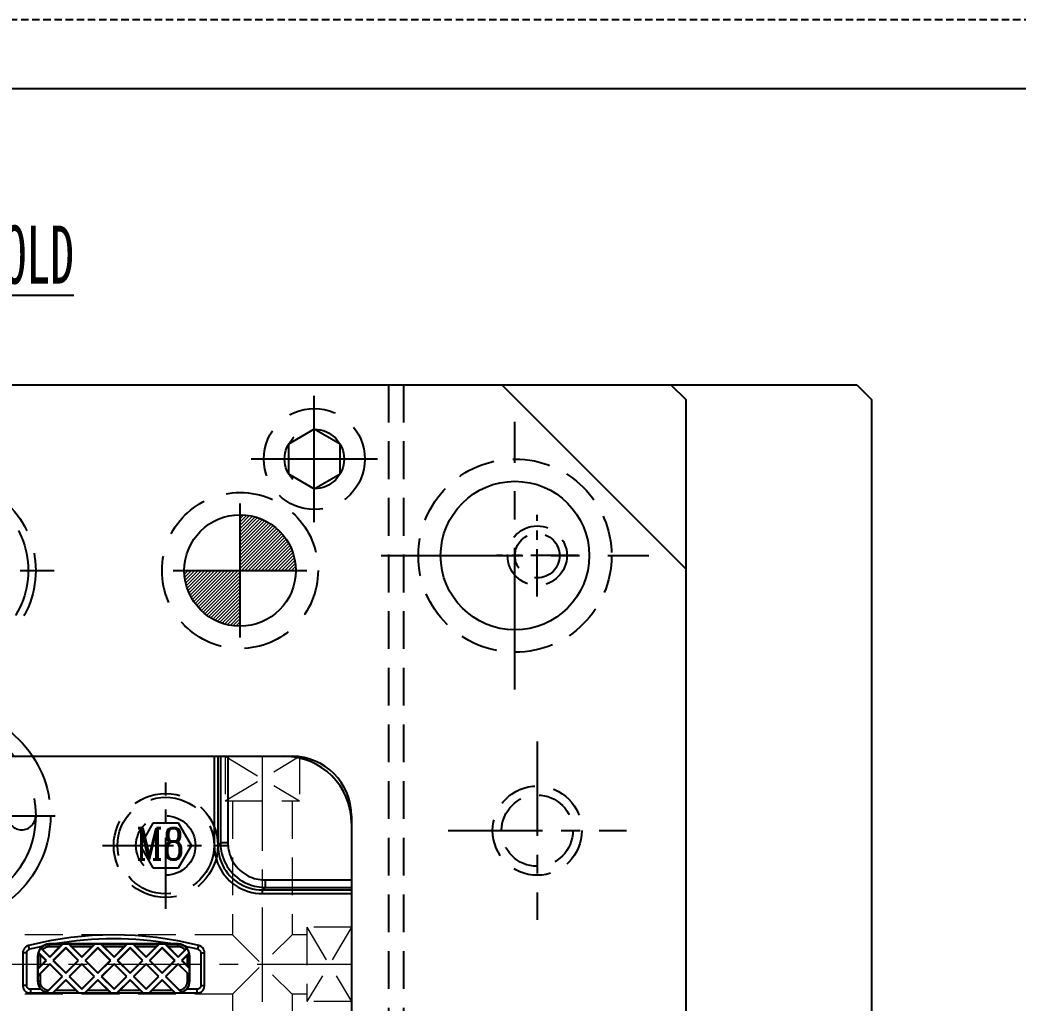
# Model space of a CAD drawing. Header units: inches. Extents: x 139745 to 140613, y -44509 to -43895.
# Drawn here: x 140195 to 140329.3, y -44027.5 to -43895.2 of the extents above; entities that cross this region are included whole.
import ezdxf

# ---------------------------------------------------------------- set-up
doc = ezdxf.new("R2010")
doc.units = ezdxf.units.IN
doc.header["$LTSCALE"] = 2
doc.header["$MEASUREMENT"] = 0
for name, pattern in [('CENTER', [50.8, 31.75, -6.35, 6.35, -6.35]), ('CENTER2', [1.125, 0.75, -0.125, 0.125, -0.125]), ('DASHED', [0.75, 0.5, -0.25]), ('HIDDEN', [9.525, 6.35, -3.175]), ('HIDDEN2', [4.7625, 3.175, -1.5875])]:
    doc.linetypes.add(name, pattern=pattern)
doc.layers.get('0').update_dxf_attribs({"linetype": 'CONTINUOUS'})
for name, color, linetype in [('A', 7, 'CONTINUOUS'), ('CAV-COR', 1, 'CONTINUOUS'), ('cen', 1, 'CENTER'), ('CENTER', 1, 'CENTER'), ('hidden', 4, 'HIDDEN'), ('Layer3', 3, 'CONTINUOUS'), ('ls', 144, 'HIDDEN2'), ('PIN', 4, 'CONTINUOUS'), ('SCREW', 52, 'HIDDEN'), ('SP', 3, 'CONTINUOUS'), ('SPRING', 160, 'CONTINUOUS')]:
    doc.layers.add(name, color=color, linetype=linetype)
for name, color, linetype, lineweight in [('dim', 3, 'CONTINUOUS', 15), ('HA', 4, 'CONTINUOUS', 15), ('WR', 122, 'HIDDEN', 0)]:
    doc.layers.add(name, color=color, linetype=linetype, lineweight=lineweight)
doc.styles.add('ROMANC', font='romanc', dxfattribs={"width": 0.6, "height": 1})

# ---------------------------------------------------------------- blocks, each defined once
blk = doc.blocks.new('8')
at = {"layer": 'CENTER', "ltscale": 0.5}
for p, q in [((0, 8.5), (0, -8.5)), ((-8.5, 0), (8.5, 0))]:
    blk.add_line(p, q, dxfattribs=at)
at = {"layer": 'ls'}
blk.add_lwpolyline([(0, 4), (-3.46, 2), (-3.46, -2), (0, -4), (3.46, -2), (3.46, 2)], close=True, dxfattribs=at)
for radius in [6.8, 4]:
    blk.add_circle((0, 0), radius, dxfattribs=at)
blk = doc.blocks.new('20100612.093536')
at = {"layer": 'PIN', "linetype": 'Continuous'}
h = blk.add_hatch(dxfattribs=at)
h.set_pattern_fill('ANSI31', color=256, scale=9.333333, angle=90, style=0)
h.set_pattern_definition([(135, (239.4957, -16.613), (-0.824958, -0.824958), [])])
h.paths.add_polyline_path([(0, 0), (-7, 0, 0.414214), (0, -7)])
h.paths.add_polyline_path([(0, 7), (0, 0), (7, 0, 0.414214)])
at = {"layer": 'PIN', "linetype": 'CENTER2'}
for p, q in [((0, -9), (0, 9)), ((-9, 0), (9, 0))]:
    blk.add_line(p, q, dxfattribs=at)
at = {"layer": 'PIN', "linetype": 'Continuous'}
blk.add_circle((0, 0), 7, dxfattribs=at)
at = {"layer": 'SPRING', "linetype": 'CENTER'}
for p, q in [((0, -15.13), (0, 15.13)), ((-15.13, 0), (15.13, 0))]:
    blk.add_line(p, q, dxfattribs=at)
at = {"layer": 'SPRING', "linetype": 'HIDDEN'}
for radius in [14.5, 12.5, 8.75, 8.75, 8]:
    blk.add_circle((0, 0), radius, dxfattribs=at)
for centre, start, end in [((-10.62, 0), 0, 180), ((10.62, 0), 180, 0)]:
    blk.add_arc(centre, 1.88, start, end, dxfattribs=at)
blk = doc.blocks.new('20130710.090407')
at = {"layer": 'SCREW', "linetype": 'CENTER', "ltscale": 0.15}
for p, q in [((0, -7.04), (0, 7.04)), ((-7, 0), (7, 0))]:
    blk.add_line(p, q, dxfattribs=at)
at = {"layer": 'SCREW', "linetype": 'HIDDEN', "ltscale": 0.4}
blk.add_lwpolyline([(-1.44, 2.5), (-2.89, 0), (-1.44, -2.5), (1.44, -2.5), (2.89, 0), (1.44, 2.5)], close=True, dxfattribs=at)
for radius in [5.5, 5, 3]:
    blk.add_circle((0, 0), radius, dxfattribs=at)
at = {"layer": 'dim', "style": 'ROMANC', "width": 0.8}
blk.add_text('M6', height=3.172, dxfattribs=at).set_placement((-2.88, -1.7))
blk = doc.blocks.new('20130710.090411')
at = {"layer": 'SP', "color": 145, "linetype": 'CENTER', "ltscale": 0.25}
for p, q in [((0, 15), (0, -15)), ((-15, 0), (15, 0))]:
    blk.add_line(p, q, dxfattribs=at)
at = {"layer": 'SP', "color": 145, "linetype": 'HIDDEN', "ltscale": 0.5}
for radius in [12.5, 11.5]:
    blk.add_circle((0, 0), radius, dxfattribs=at)
at = {"layer": 'SCREW'}
blk.add_blockref('20130710.090407', (0, 0), dxfattribs=at)
blk = doc.blocks.new('20160723.115749')
at = {"layer": 'SCREW', "linetype": 'CENTER', "ltscale": 0.15}
for p, q in [((0, -8.5), (0, 8.5)), ((-8.5, 0), (8.5, 0))]:
    blk.add_line(p, q, dxfattribs=at)
at = {"layer": 'SCREW', "ltscale": 0.5}
blk.add_lwpolyline([(-1.73, 3), (-3.46, 0), (-1.73, -3), (1.73, -3), (3.46, 0), (1.73, 3)], close=True, dxfattribs=at)
for radius in [7, 6.5, 4]:
    blk.add_circle((0, 0), radius, dxfattribs=at)
at = {"layer": 'Layer3', "style": 'ROMANC', "width": 0.8}
blk.add_text('M8', height=4.186, dxfattribs=at).set_placement((-3.98, -1.86))

msp = doc.modelspace()

# ---------------------------------------------------------------- hatches: boundary and pattern name
at = {"layer": 'HA'}
h = msp.add_hatch(dxfattribs=at)
h.set_pattern_fill('ANSI31', color=256, scale=0.1, style=0)
h.set_pattern_definition([(225, (140952.41037, -35385.27556), (0.224506403, -0.224506403), [])])
h.paths.add_polyline_path([(140224.595, -43969.275), (140232.095, -43969.275, 0.4142136), (140224.595, -43961.775)])
h.paths.add_polyline_path([(140224.595, -43976.775), (140224.595, -43969.275), (140217.095, -43969.275, 0.4142136)])

# ---------------------------------------------------------------- linework, layer by layer
for p, q in [((140061.595, -43944.275), (140307.595, -43944.275)), ((140259.809, -43944.275), (140284.595, -43969.062)), ((140282.595, -43944.275), (140284.595, -43946.275)), ((140307.595, -43944.275), (140309.595, -43946.275)), ((140284.595, -43946.275), (140284.595, -44192.275)), ((140309.595, -43946.275), (140309.595, -44192.275))]:
    msp.add_line(p, q)
at = {"color": 251, "linetype": 'HIDDEN', "ltscale": 0.4}
for p, q in [((140244.595, -43944.275), (140244.595, -44194.275)), ((140246.595, -43944.275), (140246.595, -44194.275))]:
    msp.add_line(p, q, dxfattribs=at)
at = {"color": 251, "linetype": 'CENTER', "ltscale": 0.1}
for p, q in [((140264.595, -43972.775), (140264.595, -43961.775)), ((140270.095, -43967.275), (140259.095, -43967.275))]:
    msp.add_line(p, q, dxfattribs=at)
at = {"color": 251, "linetype": 'CENTER', "ltscale": 0.2}
for p, q in [((140264.595, -43992.275), (140264.595, -44016.275)), ((140252.595, -44004.275), (140276.595, -44004.275))]:
    msp.add_line(p, q, dxfattribs=at)
for centre, radius in [((140261.595, -43967.275), 10), ((140224.595, -43969.275), 7.5)]:
    msp.add_circle(centre, radius)
at = {"color": 251, "linetype": 'HIDDEN', "ltscale": 0.4}
for centre, radius in [((140264.595, -43967.275), 4), ((140264.595, -43967.275), 3), ((140264.595, -44004.275), 6), ((140264.595, -44004.275), 4.8)]:
    msp.add_circle(centre, radius, dxfattribs=at)
at = {"layer": 'A', "linetype": 'DASHED'}
msp.add_line((140613.119, -43895.211), (139745.157, -43895.211), dxfattribs=at)
at = {"layer": 'A'}
msp.add_line((140603.848, -43904.482), (139754.428, -43904.482), dxfattribs=at)
at = {"layer": 'CAV-COR', "linetype": 'ByBlock'}
for p, q in [((140137.595, -43994.275), (140231.595, -43994.275)), ((140221.121, -43994.275), (140221.121, -44006.258)), ((140221.62, -43994.275), (140221.62, -44006.258)), ((140221.965, -43994.275), (140221.965, -44005.914)), ((140222.964, -43994.275), (140222.964, -44006.13)), ((140239.595, -44002.275), (140239.595, -44136.275)), ((140221.965, -44005.914), (140221.62, -44006.258)), ((140222.964, -44005.914), (140221.965, -44005.914)), ((140221.121, -44006.258), (140221.62, -44006.258)), ((140227.957, -44010.907), (140227.957, -44011.905)), ((140227.957, -44011.905), (140227.612, -44012.25)), ((140227.612, -44012.749), (140227.612, -44012.25)), ((140227.612, -44012.25), (140239.595, -44012.25)), ((140227.957, -44011.905), (140239.595, -44011.905)), ((140227.612, -44012.749), (140239.595, -44012.749)), ((140195.363, -44020.721), (140195.363, -44025.124)), ((140195.376, -44020.732), (140195.363, -44020.721)), ((140195.886, -44020.732), (140195.376, -44020.732)), ((140195.886, -44025.111), (140195.886, -44020.732)), ((140196.271, -44020.237), (140196.146, -44019.743)), ((140197.47, -44020.691), (140197.473, -44020.668)), ((140198.539, -44021.734), (140197.473, -44020.668)), ((140197.778, -44020.089), (140198.981, -44021.293)), ((140198.026, -44020.274), (140198.981, -44021.229)), ((140198.95, -44019.546), (140198.925, -44019.521)), ((140216.266, -44019.521), (140198.925, -44019.521)), ((140198.95, -44019.852), (140198.95, -44019.546)), ((140198.95, -44019.546), (140200.653, -44019.546)), ((140198.95, -44019.852), (140200.359, -44019.852)), ((140198.981, -44021.293), (140200.703, -44019.571)), ((140198.981, -44021.229), (140200.359, -44019.852)), ((140201.145, -44020.012), (140199.423, -44021.734)), ((140199.486, -44021.734), (140201.145, -44020.075)), ((140200.703, -44019.571), (140200.676, -44019.544)), ((140201.613, -44019.544), (140200.676, -44019.544)), ((140201.145, -44020.012), (140201.145, -44020.075)), ((140202.867, -44021.734), (140201.145, -44020.012)), ((140202.804, -44021.734), (140201.145, -44020.075)), ((140201.613, -44019.544), (140201.586, -44019.571)), ((140201.586, -44019.571), (140203.308, -44021.293)), ((140201.637, -44019.546), (140204.98, -44019.546)), ((140203.308, -44021.229), (140201.931, -44019.852)), ((140201.931, -44019.852), (140204.686, -44019.852)), ((140203.308, -44021.293), (140205.03, -44019.571)), ((140203.308, -44021.229), (140204.686, -44019.852)), ((140205.472, -44020.012), (140203.75, -44021.734)), ((140203.813, -44021.734), (140205.472, -44020.075)), ((140205.03, -44019.571), (140205.004, -44019.544)), ((140205.94, -44019.544), (140205.004, -44019.544)), ((140205.472, -44020.012), (140205.472, -44020.075)), ((140207.194, -44021.734), (140205.472, -44020.012)), ((140207.131, -44021.734), (140205.472, -44020.075)), ((140205.94, -44019.544), (140205.914, -44019.571)), ((140205.914, -44019.571), (140207.636, -44021.293)), ((140205.964, -44019.546), (140209.308, -44019.546)), ((140206.258, -44019.852), (140209.014, -44019.852)), ((140207.636, -44021.229), (140206.258, -44019.852)), ((140207.636, -44021.293), (140209.358, -44019.571)), ((140207.636, -44021.229), (140209.014, -44019.852)), ((140209.8, -44020.012), (140208.078, -44021.734)), ((140208.141, -44021.734), (140209.8, -44020.075)), ((140210.268, -44019.544), (140209.331, -44019.544)), ((140209.358, -44019.571), (140209.331, -44019.544)), ((140209.8, -44020.012), (140209.8, -44020.075)), ((140211.522, -44021.734), (140209.8, -44020.012)), ((140211.459, -44021.734), (140209.8, -44020.075)), ((140210.268, -44019.544), (140210.241, -44019.571)), ((140210.241, -44019.571), (140211.963, -44021.293)), ((140210.292, -44019.546), (140213.635, -44019.546)), ((140210.586, -44019.852), (140213.341, -44019.852)), ((140211.963, -44021.229), (140210.586, -44019.852)), ((140211.963, -44021.293), (140213.685, -44019.571)), ((140211.963, -44021.229), (140213.341, -44019.852)), ((140214.127, -44020.012), (140212.405, -44021.734)), ((140212.468, -44021.734), (140214.127, -44020.075)), ((140214.595, -44019.544), (140213.659, -44019.544)), ((140213.685, -44019.571), (140213.659, -44019.544)), ((140214.127, -44020.012), (140214.127, -44020.075)), ((140215.849, -44021.734), (140214.127, -44020.012)), ((140215.786, -44021.734), (140214.127, -44020.075)), ((140214.595, -44019.544), (140214.569, -44019.571)), ((140214.569, -44019.571), (140216.291, -44021.293)), ((140214.619, -44019.546), (140216.241, -44019.546)), ((140214.913, -44019.852), (140216.241, -44019.852)), ((140216.291, -44021.229), (140214.913, -44019.852)), ((140216.241, -44019.546), (140216.266, -44019.521)), ((140216.241, -44019.852), (140216.241, -44019.546)), ((140216.291, -44021.293), (140217.449, -44020.134)), ((140216.291, -44021.229), (140217.202, -44020.318)), ((140217.734, -44020.733), (140216.733, -44021.734)), ((140218.92, -44020.237), (140219.045, -44019.743)), ((140219.305, -44020.732), (140219.305, -44025.111)), ((140219.305, -44020.732), (140219.815, -44020.732)), ((140219.815, -44020.732), (140219.828, -44020.721)), ((140219.828, -44025.124), (140219.828, -44020.721)), ((140197.395, -44024.596), (140197.395, -44021.051)), ((140197.42, -44021.076), (140197.395, -44021.051)), ((140197.419, -44022.855), (140198.539, -44021.734)), ((140197.42, -44022.828), (140197.42, -44021.076)), ((140197.726, -44021.076), (140197.42, -44021.076)), ((140197.712, -44020.971), (140198.476, -44021.734)), ((140197.726, -44022.484), (140198.476, -44021.734)), ((140198.539, -44021.734), (140198.476, -44021.734)), ((140198.981, -44021.293), (140198.981, -44021.229)), ((140199.423, -44021.734), (140201.145, -44023.456)), ((140199.423, -44021.734), (140199.486, -44021.734)), ((140199.486, -44021.734), (140201.145, -44023.393)), ((140201.145, -44023.393), (140202.804, -44021.734)), ((140201.145, -44023.456), (140202.867, -44021.734)), ((140202.867, -44021.734), (140202.804, -44021.734)), ((140203.308, -44021.293), (140203.308, -44021.229)), ((140203.75, -44021.734), (140205.472, -44023.456)), ((140203.75, -44021.734), (140203.813, -44021.734)), ((140205.472, -44023.393), (140203.813, -44021.734)), ((140205.472, -44023.393), (140207.131, -44021.734)), ((140205.472, -44023.456), (140207.194, -44021.734)), ((140207.194, -44021.734), (140207.131, -44021.734)), ((140207.636, -44021.293), (140207.636, -44021.229)), ((140208.078, -44021.734), (140208.141, -44021.734)), ((140208.078, -44021.734), (140209.8, -44023.456)), ((140209.8, -44023.393), (140208.141, -44021.734)), ((140209.8, -44023.393), (140211.459, -44021.734)), ((140209.8, -44023.456), (140211.522, -44021.734)), ((140211.522, -44021.734), (140211.459, -44021.734)), ((140211.963, -44021.293), (140211.963, -44021.229)), ((140212.405, -44021.734), (140212.468, -44021.734)), ((140212.405, -44021.734), (140214.127, -44023.456)), ((140214.127, -44023.393), (140212.468, -44021.734)), ((140214.127, -44023.393), (140215.786, -44021.734)), ((140214.127, -44023.456), (140215.849, -44021.734)), ((140215.849, -44021.734), (140215.786, -44021.734)), ((140216.291, -44021.293), (140216.291, -44021.229)), ((140216.733, -44021.734), (140216.796, -44021.734)), ((140216.733, -44021.734), (140217.772, -44022.774)), ((140217.483, -44021.048), (140216.796, -44021.734)), ((140217.465, -44022.403), (140216.796, -44021.734)), ((140217.465, -44021.066), (140217.465, -44022.403)), ((140217.465, -44021.076), (140217.77, -44021.076)), ((140217.483, -44021.048), (140217.518, -44021.012)), ((140217.518, -44021.012), (140217.551, -44020.978)), ((140217.77, -44021.076), (140217.795, -44021.051)), ((140217.77, -44021.076), (140217.77, -44022.747)), ((140217.795, -44021.051), (140217.795, -44024.596)), ((140198.981, -44022.176), (140197.419, -44023.739)), ((140197.42, -44022.828), (140197.419, -44022.855)), ((140197.419, -44023.739), (140197.419, -44022.855)), ((140197.726, -44023.494), (140198.981, -44022.239)), ((140198.981, -44022.176), (140198.981, -44022.239)), ((140200.703, -44023.898), (140198.981, -44022.176)), ((140198.981, -44022.239), (140200.64, -44023.898)), ((140201.145, -44023.456), (140201.145, -44023.393)), ((140203.308, -44022.176), (140201.586, -44023.898)), ((140201.65, -44023.898), (140203.308, -44022.239)), ((140203.308, -44022.176), (140203.308, -44022.239)), ((140205.03, -44023.898), (140203.308, -44022.176)), ((140204.967, -44023.898), (140203.308, -44022.239)), ((140205.472, -44023.456), (140205.472, -44023.393)), ((140207.636, -44022.176), (140205.914, -44023.898)), ((140205.977, -44023.898), (140207.636, -44022.239)), ((140207.636, -44022.176), (140207.636, -44022.239)), ((140209.358, -44023.898), (140207.636, -44022.176)), ((140209.295, -44023.898), (140207.636, -44022.239)), ((140209.8, -44023.456), (140209.8, -44023.393)), ((140211.963, -44022.176), (140210.241, -44023.898)), ((140210.305, -44023.898), (140211.963, -44022.239)), ((140211.963, -44022.176), (140211.963, -44022.239)), ((140213.685, -44023.898), (140211.963, -44022.176)), ((140213.622, -44023.898), (140211.963, -44022.239)), ((140214.127, -44023.456), (140214.127, -44023.393)), ((140216.291, -44022.176), (140214.569, -44023.898)), ((140216.291, -44022.239), (140214.632, -44023.898)), ((140216.291, -44022.176), (140216.291, -44022.239)), ((140217.772, -44023.658), (140216.291, -44022.176)), ((140217.465, -44023.413), (140216.291, -44022.239)), ((140217.465, -44023.413), (140217.465, -44024.571)), ((140217.77, -44022.747), (140217.772, -44022.774)), ((140217.772, -44022.774), (140217.772, -44023.658)), ((140197.42, -44024.571), (140197.395, -44024.596)), ((140197.42, -44023.762), (140197.419, -44023.739)), ((140197.42, -44024.571), (140197.42, -44023.762)), ((140197.726, -44024.571), (140197.42, -44024.571)), ((140197.726, -44024.571), (140197.726, -44023.494)), ((140198.551, -44026.05), (140200.703, -44023.898)), ((140198.758, -44025.78), (140200.64, -44023.898)), ((140201.145, -44024.34), (140199.386, -44026.098)), ((140199.753, -44025.795), (140201.145, -44024.403)), ((140200.703, -44023.898), (140200.64, -44023.898)), ((140201.145, -44024.34), (140201.145, -44024.403)), ((140202.867, -44026.062), (140201.145, -44024.34)), ((140201.145, -44024.403), (140202.537, -44025.795)), ((140201.586, -44023.898), (140203.308, -44025.62)), ((140201.586, -44023.898), (140201.65, -44023.898)), ((140201.65, -44023.898), (140203.308, -44025.557)), ((140203.308, -44025.557), (140204.967, -44023.898)), ((140203.308, -44025.62), (140205.03, -44023.898)), ((140205.472, -44024.34), (140203.75, -44026.062)), ((140204.08, -44025.795), (140205.472, -44024.403)), ((140205.03, -44023.898), (140204.967, -44023.898)), ((140205.472, -44024.34), (140205.472, -44024.403)), ((140207.194, -44026.062), (140205.472, -44024.34)), ((140206.864, -44025.795), (140205.472, -44024.403)), ((140205.914, -44023.898), (140207.636, -44025.62)), ((140205.914, -44023.898), (140205.977, -44023.898)), ((140207.636, -44025.557), (140205.977, -44023.898)), ((140207.636, -44025.557), (140209.295, -44023.898)), ((140207.636, -44025.62), (140209.358, -44023.898)), ((140209.8, -44024.34), (140208.078, -44026.062)), ((140208.408, -44025.795), (140209.8, -44024.403)), ((140209.358, -44023.898), (140209.295, -44023.898)), ((140209.8, -44024.34), (140209.8, -44024.403)), ((140211.522, -44026.062), (140209.8, -44024.34)), ((140211.192, -44025.795), (140209.8, -44024.403)), ((140210.241, -44023.898), (140210.305, -44023.898)), ((140210.241, -44023.898), (140211.963, -44025.62)), ((140211.963, -44025.557), (140210.305, -44023.898)), ((140211.963, -44025.557), (140213.622, -44023.898)), ((140211.963, -44025.62), (140213.685, -44023.898)), ((140214.127, -44024.34), (140212.405, -44026.062)), ((140214.127, -44024.403), (140212.735, -44025.795)), ((140213.685, -44023.898), (140213.622, -44023.898)), ((140214.127, -44024.34), (140214.127, -44024.403)), ((140215.886, -44026.098), (140214.127, -44024.34)), ((140215.519, -44025.795), (140214.127, -44024.403)), ((140214.569, -44023.898), (140214.632, -44023.898)), ((140214.569, -44023.898), (140216.703, -44026.032)), ((140217.465, -44024.571), (140217.77, -44024.571)), ((140217.77, -44023.681), (140217.772, -44023.658)), ((140217.77, -44023.681), (140217.77, -44024.571)), ((140217.77, -44024.571), (140217.795, -44024.596)), ((140195.376, -44025.111), (140195.363, -44025.124)), ((140195.886, -44025.111), (140195.376, -44025.111)), ((140196.082, -44026.098), (140219.109, -44026.098)), ((140196.396, -44025.621), (140196.396, -44026.098)), ((140197.789, -44025.621), (140196.396, -44025.621)), ((140198.758, -44025.78), (140198.728, -44025.81)), ((140202.537, -44025.795), (140199.753, -44025.795)), ((140202.83, -44026.098), (140202.867, -44026.062)), ((140203.308, -44025.62), (140203.308, -44025.557)), ((140203.75, -44026.062), (140203.787, -44026.098)), ((140206.864, -44025.795), (140204.08, -44025.795)), ((140207.158, -44026.098), (140207.194, -44026.062)), ((140207.636, -44025.62), (140207.636, -44025.557)), ((140208.078, -44026.062), (140208.114, -44026.098)), ((140211.192, -44025.795), (140208.408, -44025.795)), ((140211.485, -44026.098), (140211.522, -44026.062)), ((140211.963, -44025.62), (140211.963, -44025.557)), ((140212.405, -44026.062), (140212.442, -44026.098)), ((140215.519, -44025.795), (140212.735, -44025.795)), ((140218.795, -44025.621), (140217.402, -44025.621)), ((140218.795, -44025.621), (140218.795, -44026.098)), ((140219.305, -44025.111), (140219.815, -44025.111)), ((140219.815, -44025.111), (140219.828, -44025.124))]:
    msp.add_line(p, q, dxfattribs=at)
for points in [[(140221.965, -44005.914), (140221.971, -44006.171), (140221.989, -44006.447), (140222.023, -44006.74), (140222.075, -44007.052), (140222.148, -44007.38), (140222.243, -44007.716), (140222.362, -44008.058), (140222.508, -44008.405), (140222.678, -44008.748), (140222.875, -44009.087), (140223.097, -44009.418), (140223.343, -44009.736), (140223.61, -44010.037), (140223.899, -44010.322), (140224.204, -44010.584), (140224.523, -44010.824), (140224.855, -44011.04), (140225.193, -44011.229), (140225.534, -44011.393), (140225.876, -44011.532), (140226.213, -44011.646), (140226.542, -44011.736), (140226.862, -44011.804), (140227.164, -44011.853), (140227.448, -44011.884), (140227.712, -44011.9), (140227.957, -44011.905)], [(140221.121, -44006.258), (140221.14, -44006.749), (140221.194, -44007.232), (140221.284, -44007.707), (140221.411, -44008.176), (140221.572, -44008.638), (140221.766, -44009.082), (140221.993, -44009.51), (140222.251, -44009.92), (140222.538, -44010.308), (140222.852, -44010.674), (140223.194, -44011.016), (140223.559, -44011.331), (140223.947, -44011.617), (140224.358, -44011.876), (140224.786, -44012.103), (140225.231, -44012.297), (140225.692, -44012.459), (140226.162, -44012.586), (140226.637, -44012.676), (140227.12, -44012.73), (140227.612, -44012.749)], [(140221.62, -44006.258), (140221.637, -44006.71), (140221.688, -44007.158), (140221.772, -44007.601), (140221.889, -44008.035), (140222.037, -44008.458), (140222.217, -44008.869), (140222.426, -44009.263), (140222.664, -44009.641), (140222.929, -44009.999), (140223.219, -44010.336), (140223.533, -44010.651), (140223.87, -44010.941), (140224.229, -44011.206), (140224.606, -44011.444), (140225.001, -44011.653), (140225.411, -44011.833), (140225.835, -44011.982), (140226.269, -44012.098), (140226.712, -44012.183), (140227.16, -44012.233), (140227.612, -44012.25)], [(140222.964, -44006.13), (140222.98, -44006.359), (140223.011, -44006.603), (140223.056, -44006.863), (140223.115, -44007.137), (140223.195, -44007.416), (140223.295, -44007.701), (140223.416, -44007.991), (140223.557, -44008.277), (140223.722, -44008.558), (140223.907, -44008.836), (140224.111, -44009.1), (140224.334, -44009.351), (140224.576, -44009.588), (140224.829, -44009.807), (140225.095, -44010.006), (140225.373, -44010.186), (140225.653, -44010.344), (140225.937, -44010.481), (140226.223, -44010.596), (140226.504, -44010.691), (140226.777, -44010.766), (140227.044, -44010.822), (140227.297, -44010.863), (140227.532, -44010.892), (140227.752, -44010.906), (140239.595, -44010.907)], [(140196.132, -44019.733), (140196.06, -44019.754), (140195.989, -44019.78), (140195.922, -44019.811), (140195.856, -44019.848), (140195.793, -44019.889), (140195.734, -44019.934), (140195.678, -44019.984), (140195.625, -44020.038), (140195.577, -44020.095), (140195.534, -44020.156), (140195.494, -44020.22), (140195.46, -44020.287), (140195.431, -44020.355), (140195.406, -44020.426), (140195.387, -44020.498), (140195.374, -44020.572), (140195.365, -44020.646), (140195.363, -44020.721)], [(140195.886, -44020.732), (140195.887, -44020.694), (140195.891, -44020.657), (140195.898, -44020.621), (140195.908, -44020.584), (140195.92, -44020.549), (140195.935, -44020.514), (140195.952, -44020.481), (140195.972, -44020.449), (140195.993, -44020.419), (140196.018, -44020.39), (140196.044, -44020.363), (140196.072, -44020.338), (140196.102, -44020.315), (140196.133, -44020.295), (140196.166, -44020.277), (140196.2, -44020.261), (140196.235, -44020.248), (140196.271, -44020.237)], [(140197.995, -44019.836), (140197.922, -44019.896), (140197.853, -44019.96), (140197.788, -44020.027), (140197.728, -44020.099), (140197.672, -44020.174), (140197.62, -44020.252), (140197.574, -44020.333), (140197.533, -44020.416), (140197.497, -44020.502), (140197.466, -44020.591), (140197.441, -44020.682), (140197.421, -44020.773), (140197.407, -44020.865), (140197.398, -44020.958), (140197.395, -44021.051)], [(140197.42, -44021.076), (140197.421, -44021.035), (140197.423, -44020.994), (140197.425, -44020.952), (140197.429, -44020.91), (140197.435, -44020.867), (140197.441, -44020.824), (140197.449, -44020.78), (140197.459, -44020.735), (140197.47, -44020.691)], [(140197.47, -44020.691), (140197.47, -44020.694), (140197.472, -44020.698), (140197.475, -44020.704), (140197.479, -44020.71), (140197.484, -44020.719), (140197.491, -44020.728), (140197.499, -44020.738), (140197.507, -44020.748), (140197.517, -44020.76), (140197.527, -44020.772), (140197.538, -44020.785), (140197.55, -44020.799), (140197.563, -44020.813), (140197.576, -44020.827), (140197.589, -44020.842), (140197.603, -44020.857), (140197.618, -44020.873)], [(140197.791, -44020.077), (140197.873, -44019.99), (140197.96, -44019.909), (140198.053, -44019.837), (140198.15, -44019.772), (140198.251, -44019.715), (140198.354, -44019.667), (140198.458, -44019.627), (140198.561, -44019.596), (140198.663, -44019.573), (140198.762, -44019.558), (140198.858, -44019.549), (140198.95, -44019.546)], [(140198.026, -44020.274), (140198.003, -44020.251), (140197.98, -44020.229), (140197.958, -44020.208), (140197.937, -44020.188), (140197.916, -44020.169), (140197.896, -44020.151), (140197.877, -44020.135), (140197.86, -44020.12), (140197.844, -44020.108), (140197.83, -44020.097), (140197.818, -44020.089), (140197.808, -44020.082), (140197.8, -44020.078), (140197.795, -44020.077), (140197.791, -44020.077)], [(140198.925, -44019.521), (140198.882, -44019.521), (140198.837, -44019.523), (140198.792, -44019.527), (140198.747, -44019.531), (140198.702, -44019.537), (140198.655, -44019.545), (140198.608, -44019.554), (140198.559, -44019.565), (140198.508, -44019.579), (140198.456, -44019.595), (140198.402, -44019.613), (140198.347, -44019.634), (140198.291, -44019.659), (140198.233, -44019.686), (140198.175, -44019.718), (140198.115, -44019.753), (140198.055, -44019.792), (140197.995, -44019.836)], [(140198.026, -44020.274), (140198.092, -44020.204), (140198.161, -44020.14), (140198.235, -44020.083), (140198.312, -44020.031), (140198.394, -44019.986), (140198.476, -44019.948), (140198.558, -44019.916), (140198.641, -44019.892), (140198.723, -44019.873), (140198.801, -44019.86), (140198.877, -44019.853), (140198.95, -44019.852)], [(140216.241, -44019.546), (140216.337, -44019.549), (140216.438, -44019.559), (140216.541, -44019.576), (140216.648, -44019.601), (140216.756, -44019.636), (140216.864, -44019.679), (140216.97, -44019.731), (140217.074, -44019.793), (140217.174, -44019.864), (140217.267, -44019.942), (140217.355, -44020.028), (140217.436, -44020.122)], [(140216.241, -44019.852), (140216.319, -44019.853), (140216.399, -44019.861), (140216.482, -44019.876), (140216.567, -44019.897), (140216.655, -44019.924), (140216.742, -44019.959), (140216.828, -44020.002), (140216.912, -44020.053), (140216.992, -44020.109), (140217.066, -44020.173), (140217.136, -44020.242), (140217.202, -44020.318)], [(140217.196, -44019.836), (140217.136, -44019.792), (140217.076, -44019.753), (140217.016, -44019.718), (140216.958, -44019.686), (140216.9, -44019.659), (140216.844, -44019.634), (140216.789, -44019.613), (140216.735, -44019.595), (140216.683, -44019.579), (140216.632, -44019.565), (140216.583, -44019.554), (140216.536, -44019.545), (140216.489, -44019.537), (140216.443, -44019.531), (140216.398, -44019.527), (140216.354, -44019.523), (140216.309, -44019.521), (140216.266, -44019.521)], [(140217.795, -44021.051), (140217.793, -44020.958), (140217.784, -44020.865), (140217.77, -44020.773), (140217.75, -44020.682), (140217.725, -44020.591), (140217.694, -44020.502), (140217.658, -44020.417), (140217.617, -44020.333), (140217.57, -44020.252), (140217.519, -44020.174), (140217.463, -44020.099), (140217.403, -44020.027), (140217.338, -44019.96), (140217.269, -44019.896), (140217.196, -44019.836)], [(140217.436, -44020.122), (140217.433, -44020.121), (140217.427, -44020.123), (140217.42, -44020.126), (140217.41, -44020.133), (140217.398, -44020.141), (140217.384, -44020.152), (140217.368, -44020.164), (140217.351, -44020.179), (140217.332, -44020.195), (140217.312, -44020.213), (140217.291, -44020.232), (140217.27, -44020.252), (140217.248, -44020.273), (140217.225, -44020.295), (140217.202, -44020.318)], [(140217.639, -44020.883), (140217.652, -44020.868), (140217.665, -44020.854), (140217.676, -44020.841), (140217.687, -44020.828), (140217.697, -44020.816), (140217.706, -44020.805), (140217.714, -44020.795), (140217.721, -44020.785), (140217.727, -44020.777), (140217.731, -44020.77), (140217.734, -44020.764), (140217.736, -44020.759), (140217.737, -44020.756)], [(140217.737, -44020.756), (140217.744, -44020.793), (140217.751, -44020.83), (140217.756, -44020.866), (140217.761, -44020.902), (140217.764, -44020.938), (140217.767, -44020.973), (140217.769, -44021.008), (140217.77, -44021.042), (140217.77, -44021.076)], [(140218.92, -44020.237), (140218.956, -44020.248), (140218.991, -44020.261), (140219.025, -44020.277), (140219.058, -44020.295), (140219.089, -44020.315), (140219.119, -44020.338), (140219.147, -44020.363), (140219.173, -44020.39), (140219.197, -44020.418), (140219.219, -44020.449), (140219.239, -44020.481), (140219.256, -44020.514), (140219.271, -44020.549), (140219.283, -44020.584), (140219.293, -44020.621), (140219.299, -44020.657), (140219.304, -44020.694), (140219.305, -44020.732)], [(140219.828, -44020.721), (140219.825, -44020.646), (140219.817, -44020.571), (140219.804, -44020.498), (140219.784, -44020.426), (140219.76, -44020.355), (140219.731, -44020.286), (140219.696, -44020.219), (140219.657, -44020.155), (140219.613, -44020.095), (140219.565, -44020.037), (140219.512, -44019.983), (140219.456, -44019.934), (140219.397, -44019.888), (140219.334, -44019.847), (140219.269, -44019.811), (140219.201, -44019.78), (140219.131, -44019.754), (140219.059, -44019.733)], [(140197.618, -44020.873), (140197.633, -44020.888), (140197.648, -44020.904), (140197.663, -44020.921), (140197.679, -44020.937), (140197.712, -44020.971)], [(140197.726, -44022.484), (140197.726, -44021.066), (140197.727, -44021.057), (140197.727, -44021.047), (140197.727, -44021.037), (140197.727, -44021.027), (140197.728, -44021.018), (140197.728, -44021.008), (140197.729, -44020.998), (140197.73, -44020.988)], [(140217.551, -44020.978), (140217.567, -44020.961), (140217.582, -44020.945), (140217.597, -44020.929), (140217.612, -44020.913), (140217.626, -44020.898), (140217.639, -44020.883)], [(140198.532, -44026.043), (140198.428, -44026.009), (140198.325, -44025.967), (140198.223, -44025.917), (140198.124, -44025.859), (140198.028, -44025.792), (140197.938, -44025.718), (140197.853, -44025.637), (140197.774, -44025.55), (140197.703, -44025.457), (140197.64, -44025.361), (140197.585, -44025.261), (140197.538, -44025.159), (140197.499, -44025.057), (140197.469, -44024.954), (140197.447, -44024.854), (140197.432, -44024.756), (140197.423, -44024.662), (140197.42, -44024.571)], [(140198.758, -44025.78), (140198.681, -44025.766), (140198.604, -44025.746), (140198.528, -44025.72), (140198.45, -44025.688), (140198.373, -44025.651), (140198.299, -44025.607), (140198.227, -44025.558), (140198.157, -44025.503), (140198.092, -44025.444), (140198.031, -44025.379), (140197.975, -44025.311), (140197.925, -44025.24), (140197.88, -44025.166), (140197.842, -44025.089), (140197.809, -44025.012), (140197.782, -44024.935), (140197.761, -44024.858), (140197.745, -44024.782), (140197.734, -44024.71), (140197.727, -44024.64), (140197.726, -44024.571)], [(140216.72, -44026.024), (140216.722, -44026.022), (140216.722, -44026.02), (140216.72, -44026.016), (140216.718, -44026.011), (140216.714, -44026.005), (140216.71, -44025.998), (140216.704, -44025.989), (140216.697, -44025.98), (140216.689, -44025.97), (140216.68, -44025.96), (140216.671, -44025.948), (140216.66, -44025.936), (140216.649, -44025.924), (140216.638, -44025.911), (140216.626, -44025.897), (140216.613, -44025.883), (140216.6, -44025.869), (140216.587, -44025.855), (140216.573, -44025.841), (140216.559, -44025.826), (140216.545, -44025.812), (140216.53, -44025.797), (140216.516, -44025.782), (140214.632, -44023.898)], [(140217.465, -44024.571), (140217.463, -44024.649), (140217.455, -44024.729), (140217.441, -44024.81), (140217.42, -44024.896), (140217.393, -44024.983), (140217.359, -44025.069), (140217.316, -44025.154), (140217.267, -44025.238), (140217.211, -44025.317), (140217.148, -44025.392), (140217.078, -44025.463), (140217.004, -44025.528), (140216.925, -44025.585), (140216.842, -44025.636), (140216.758, -44025.68), (140216.674, -44025.717), (140216.588, -44025.745), (140216.501, -44025.767)], [(140217.77, -44024.571), (140217.768, -44024.66), (140217.76, -44024.752), (140217.746, -44024.846), (140217.724, -44024.944), (140217.696, -44025.043), (140217.66, -44025.142), (140217.616, -44025.241), (140217.565, -44025.338), (140217.505, -44025.432), (140217.439, -44025.522), (140217.365, -44025.608), (140217.286, -44025.689), (140217.2, -44025.763), (140217.11, -44025.83), (140217.016, -44025.89), (140216.919, -44025.942), (140216.821, -44025.987), (140216.72, -44026.024)], [(140196.396, -44025.621), (140196.358, -44025.619), (140196.32, -44025.615), (140196.283, -44025.608), (140196.246, -44025.598), (140196.21, -44025.585), (140196.175, -44025.57), (140196.141, -44025.552), (140196.109, -44025.532), (140196.078, -44025.509), (140196.049, -44025.484), (140196.022, -44025.457), (140195.997, -44025.429), (140195.975, -44025.398), (140195.954, -44025.365), (140195.936, -44025.332), (140195.921, -44025.297), (140195.909, -44025.26), (140195.899, -44025.224), (140195.892, -44025.187), (140195.887, -44025.149), (140195.886, -44025.111)], [(140198.619, -44026.098), (140198.545, -44026.081), (140198.475, -44026.061), (140198.407, -44026.038), (140198.342, -44026.013), (140198.279, -44025.985), (140198.219, -44025.955), (140198.161, -44025.923), (140198.105, -44025.889), (140198.052, -44025.853), (140198.002, -44025.817), (140197.954, -44025.779), (140197.909, -44025.74), (140197.867, -44025.701), (140197.826, -44025.661), (140197.789, -44025.621)], [(140198.728, -44025.81), (140198.713, -44025.825), (140198.698, -44025.841), (140198.684, -44025.856), (140198.67, -44025.87), (140198.656, -44025.885), (140198.643, -44025.9), (140198.63, -44025.914), (140198.617, -44025.927), (140198.605, -44025.941), (140198.594, -44025.954), (140198.583, -44025.966), (140198.573, -44025.978), (140198.564, -44025.989), (140198.556, -44025.999), (140198.549, -44026.008), (140198.543, -44026.017), (140198.538, -44026.024), (140198.535, -44026.03), (140198.532, -44026.035), (140198.531, -44026.039), (140198.531, -44026.042), (140198.532, -44026.043)], [(140217.402, -44025.621), (140217.364, -44025.661), (140217.324, -44025.701), (140217.282, -44025.74), (140217.237, -44025.779), (140217.189, -44025.817), (140217.139, -44025.853), (140217.086, -44025.889), (140217.03, -44025.923), (140216.972, -44025.955), (140216.912, -44025.985), (140216.849, -44026.013), (140216.784, -44026.038), (140216.716, -44026.061), (140216.645, -44026.081), (140216.572, -44026.098)], [(140219.305, -44025.111), (140219.303, -44025.149), (140219.299, -44025.186), (140219.292, -44025.224), (140219.282, -44025.26), (140219.27, -44025.297), (140219.255, -44025.332), (140219.237, -44025.365), (140219.216, -44025.398), (140219.194, -44025.428), (140219.169, -44025.457), (140219.142, -44025.484), (140219.113, -44025.509), (140219.082, -44025.532), (140219.05, -44025.552), (140219.016, -44025.57), (140218.981, -44025.585), (140218.945, -44025.598), (140218.908, -44025.608), (140218.871, -44025.615), (140218.833, -44025.619), (140218.795, -44025.621)]]:
    msp.add_lwpolyline(points, dxfattribs=at)
for centre, radius, start, end in [((140230.595, -44003.275), 9, 0, 90), ((140231.595, -44002.275), 8, 0, 90), ((140207.595, -44065.013), 46.709, 75.79342, 104.20658), ((140207.595, -44065.013), 46.186, 80.05844, 99.94156), ((140207.595, -44065.013), 46.186, 101.99726, 104.19351), ((140207.595, -44065.013), 46.186, 75.80649, 78.00274)]:
    msp.add_arc(centre, radius, start, end, dxfattribs=at)
for centre, major_axis, ratio, start_param, end_param in [((140198.949, -44021.074), (1.082, -1.082), 0.9999239, 3.2276957, 3.6586653), ((140198.962, -44021.087), (1.641, -0.058), 0.8685382, 2.3954417, 2.4073607), ((140200.396, -44019.852), (0.308, 0.305), 0.0616271, 0.4665001, 1.6328173), ((140200.959, -44019.852), (0.308, -0.305), 0.0616271, 3.0882984, 3.4840509), ((140201.33, -44019.852), (0.308, 0.305), 0.0616271, 5.9407271, 6.3364796), ((140201.893, -44019.852), (0.308, -0.305), 0.0616271, 1.5087754, 2.6750926), ((140204.724, -44019.852), (0.308, 0.305), 0.0616271, 0.4665001, 1.6328173), ((140205.286, -44019.852), (0.308, -0.305), 0.0616271, 3.0882984, 3.4840509), ((140205.658, -44019.852), (0.308, 0.305), 0.0616271, 5.9407271, 6.3364796), ((140206.221, -44019.852), (0.308, -0.305), 0.0616271, 1.5087754, 2.6750926), ((140209.051, -44019.852), (0.308, 0.305), 0.0616271, 0.4665001, 1.6328173), ((140209.614, -44019.852), (0.308, -0.305), 0.0616271, 3.0882984, 3.4840509), ((140209.985, -44019.852), (0.308, 0.305), 0.0616271, 5.9407271, 6.3364796), ((140210.548, -44019.852), (0.308, -0.305), 0.0616271, 1.5087754, 2.6750926), ((140213.379, -44019.852), (0.308, 0.305), 0.0616271, 0.4665001, 1.6328173), ((140213.941, -44019.852), (0.308, -0.305), 0.0616271, 3.0882984, 3.4840509), ((140214.313, -44019.852), (0.308, 0.305), 0.0616271, 5.9407271, 6.3364796), ((140214.876, -44019.852), (0.308, -0.305), 0.0616271, 1.5087754, 2.6750926), ((140216.223, -44021.093), (1.641, 0.058), 0.8685382, 0.6965756, 0.7085382), ((140216.242, -44021.074), (-1.082, -1.082), 0.9999239, 2.5808861, 3.0178332), ((140216.323, -44020.993), (0.058, 1.641), 0.8685382, 4.8880929, 4.9021437), ((140197.726, -44022.522), (0.305, 0.308), 0.0616271, 1.5087754, 3.0708451), ((140217.465, -44022.441), (-0.305, 0.308), 0.0616271, 3.2123402, 4.7744099), ((140217.465, -44023.375), (-0.305, 0.308), 0.0616271, 1.6328173, 3.1948869), ((140198.925, -44024.596), (1.082, 1.082), 0.9999239, 2.3562326, 3.0897935), ((140197.726, -44023.456), (0.305, 0.308), 0.0616271, 3.0882984, 4.650368), ((140216.265, -44024.596), (-1.082, 1.082), 0.9999239, 3.1933918, 3.9269527), ((140196.383, -44025.124), (-0.721, -0.721), 0.9999239, 5.4978252, 6.7690811), ((140198.949, -44024.573), (1.082, 1.082), 0.9999239, 3.6639491, 3.8506605), ((140199.715, -44025.795), (0.308, 0.305), 0.0616271, 3.3355333, 4.7744099), ((140202.575, -44025.795), (0.308, -0.305), 0.0616271, 4.650368, 5.7089426), ((140204.042, -44025.795), (0.308, 0.305), 0.0616271, 3.7158354, 4.7744099), ((140206.902, -44025.795), (0.308, -0.305), 0.0616271, 4.650368, 5.7089426), ((140208.37, -44025.795), (0.308, 0.305), 0.0616271, 3.7158354, 4.7744099), ((140211.23, -44025.795), (0.308, -0.305), 0.0616271, 4.650368, 5.7089426), ((140212.697, -44025.795), (0.308, 0.305), 0.0616271, 3.7158354, 4.7744099), ((140215.557, -44025.795), (0.308, -0.305), 0.0616271, 4.650368, 6.0892447), ((140218.808, -44025.124), (0.721, -0.721), 0.9999239, 5.7972895, 7.0685454)]:
    msp.add_ellipse(centre, major_axis=major_axis, ratio=ratio, start_param=start_param, end_param=end_param, dxfattribs=at)
at = {"layer": 'cen', "ltscale": 0.3}
for p, q in [((140261.595, -43985.275), (140261.595, -43949.275)), ((140243.595, -43967.275), (140279.595, -43967.275))]:
    msp.add_line(p, q, dxfattribs=at)
at = {"layer": 'cen'}
for p, q in [((140224.595, -43978.275), (140224.595, -43960.275)), ((140215.595, -43969.275), (140233.595, -43969.275))]:
    msp.add_line(p, q, dxfattribs=at)
at = {"layer": 'hidden', "ltscale": 0.4}
msp.add_circle((140261.595, -43967.275), 13, dxfattribs=at)
at = {"layer": 'hidden', "ltscale": 0.5}
msp.add_circle((140224.595, -43969.275), 10.5, dxfattribs=at)
at = {"layer": 'WR', "linetype": 'HIDDEN', "ltscale": 0.4}
for p, q in [((140222.595, -44000.275), (140232.595, -43994.275)), ((140222.595, -43994.275), (140232.595, -44000.275)), ((140222.595, -43994.275), (140222.595, -44000.275)), ((140222.595, -43994.275), (140232.595, -43994.275)), ((140232.595, -43994.275), (140232.595, -44000.275)), ((140222.595, -44000.275), (140232.595, -44000.275)), ((140223.595, -44000.275), (140223.595, -44018.275)), ((140231.595, -44000.275), (140231.595, -44018.275)), ((140233.595, -44017.275), (140233.595, -44027.275)), ((140233.595, -44017.275), (140239.595, -44027.275)), ((140239.595, -44017.275), (140233.595, -44027.275)), ((140239.595, -44017.275), (140233.595, -44017.275)), ((140239.595, -44017.275), (140239.595, -44027.275)), ((140223.595, -44018.275), (140145.595, -44018.275)), ((140223.595, -44026.275), (140231.595, -44018.275)), ((140223.595, -44018.275), (140231.595, -44026.275)), ((140233.595, -44018.275), (140231.595, -44018.275)), ((140223.595, -44026.275), (140145.595, -44026.275)), ((140223.595, -44026.275), (140223.595, -44049.275)), ((140233.595, -44026.275), (140231.595, -44026.275)), ((140231.595, -44026.275), (140231.595, -44049.275)), ((140239.595, -44027.275), (140233.595, -44027.275))]:
    msp.add_line(p, q, dxfattribs=at)
at = {"layer": 'WR', "linetype": 'CENTER', "ltscale": 0.2}
for p, q in [((140227.595, -43994.275), (140227.595, -44049.275)), ((140239.595, -44022.275), (140141.595, -44022.275))]:
    msp.add_line(p, q, dxfattribs=at)

# ---------------------------------------------------------------- block references
at = {"layer": 'dim', "linetype": 'ByBlock'}
msp.add_blockref('20130710.090411', (140184.595, -43969.275), dxfattribs=at)
at = {"layer": 'hidden', "rotation": 180}
msp.add_blockref('8', (140234.595, -43954.275), dxfattribs=at)
at = {"layer": 'SCREW', "linetype": 'ByBlock'}
msp.add_blockref('20160723.115749', (140214.595, -44006.275), dxfattribs=at)
at = {"layer": 'SPRING'}
msp.add_blockref('20100612.093536', (140184.595, -44002.275), dxfattribs=at)

# ---------------------------------------------------------------- texts
at = {"color": 122, "insert": (140167.101, -43922.862), "char_height": 7.82687, "width": 63.06122, "attachment_point": 1, "style": 'ROMANC'}
msp.add_mtext('{\\fSimSun|b0|i0|c134|p54;\\LTOP OF MOLD}', dxfattribs=at)

doc.saveas('drawing.dxf')
